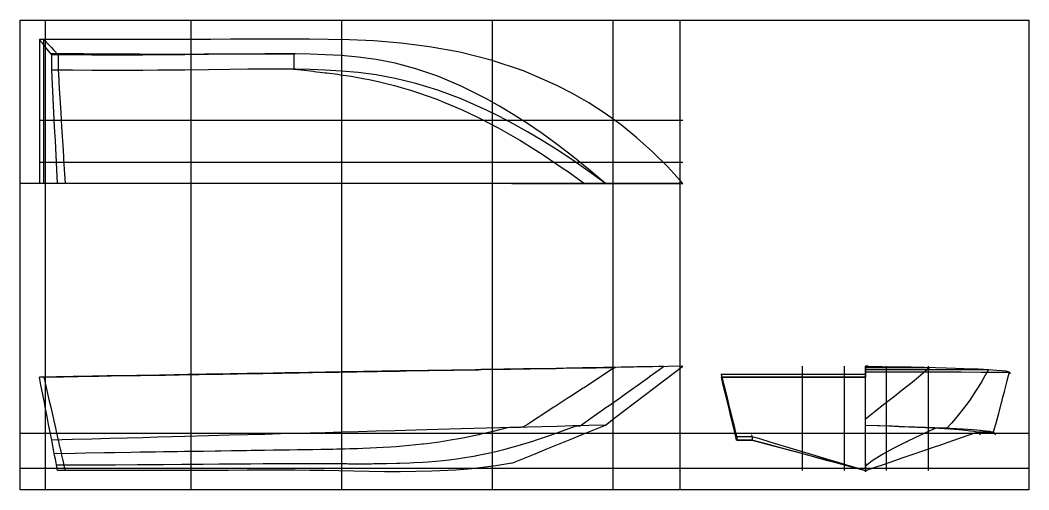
# Model space of a CAD drawing. Extents: x -11388 to 5235, y -758 to 9868.
# Drawn here: x -4559 to 2640, y -152 to 3201 of the extents above; entities that cross this region are included whole.
import ezdxf

# ---------------------------------------------------------------- set-up
doc = ezdxf.new("R2010")
doc.units = 0
doc.header["$MEASUREMENT"] = 0
doc.layers.get('0').update_dxf_attribs({"linetype": 'CONTINUOUS'})
doc.layers.add('1', color=7, linetype='CONTINUOUS')

msp = doc.modelspace()

# ---------------------------------------------------------------- linework, layer by layer
at = {"color": 7}
for points in [[(2639.6, -151.7), (-4558.7, -151.7), (-4558.7, 3200.5), (2639.6, 3200.5), (2639.6, -151.7)], [(-4377.7, -151.7), (-4377.7, 3200.5)], [(-3337.7, -151.7), (-3337.7, 3200.5)], [(-2262.7, -151.7), (-2262.7, 3200.5)], [(-1187.7, -151.7), (-1187.7, 3200.5)], [(-327.7, -151.7), (-327.7, 3200.5)], [(152.3, -151.7), (152.3, 3200.5)], [(-4389.8, 2034.5), (-4389.8, 2054), (-4389.8, 2205.9), (-4389.8, 2225.4), (-4389.8, 2377.2), (-4389.8, 2396.8), (-4389.8, 2548.6), (-4389.8, 2568.1), (-4389.8, 2720), (-4389.8, 2739.5), (-4389.8, 2891.3), (-4389.8, 2910.9), (-4389.8, 3062.7), (-4387.8, 3060.6), (-4372.7, 3044.5), (-4370.5, 3042.1), (-4355.7, 3026.2), (-4353.3, 3023.6), (-4338.7, 3008), (-4336, 3005.1), (-4321.7, 2989.7), (-4318.7, 2986.5), (-4304.7, 2971.4), (-4301.5, 2968), (-4287.7, 2953.2), (-4287.7, 2949.6), (-4287.7, 2935), (-4287.7, 2931.4), (-4287.7, 2916.8), (-4287.7, 2913.2), (-4287.7, 2898.6), (-4287.7, 2894.9), (-4287.7, 2880.3), (-4287.7, 2876.7), (-4287.7, 2862.1), (-4287.7, 2858.5), (-4287.7, 2843.8), (-4286, 2816.6), (-4279.4, 2709), (-4277.7, 2680.6), (-4271.2, 2574.1), (-4269.4, 2544.6), (-4262.9, 2439.2), (-4261, 2408.6), (-4254.7, 2304.3), (-4252.7, 2272.6), (-4246.4, 2169.4), (-4244.4, 2136.5), (-4238.1, 2034.5)], [(-4342.9, 2965), (-4249.1, 2963.8), (-4106, 2962.2), (-4003.7, 2961.2), (-3894.1, 2960.3), (-3787.7, 2959.6), (-3704.5, 2959.2), (-3597.5, 2958.8), (-3534.9, 2958.7), (-3429.5, 2958.7), (-3382.9, 2958.8), (-3280.6, 2959), (-3246.3, 2959.2), (-3147.9, 2959.6), (-3123.1, 2959.7), (-3028.7, 2960.3), (-3011.1, 2960.3), (-2920.5, 2960.8), (-2908.5, 2960.8), (-2820.9, 2961), (-2813.3, 2961), (-2727.6, 2960.8), (-2723.5, 2960.8), (-2638.4, 2959.9), (-2637.3, 2959.9), (-2605.1, 2959.4), (-2605.1, 2952.4), (-2605.1, 2941.2), (-2605.1, 2934.2), (-2605.1, 2923), (-2605.1, 2916.1), (-2605.1, 2904.9), (-2605.1, 2898), (-2605.1, 2886.8), (-2605.1, 2879.9), (-2605.1, 2868.7), (-2605.1, 2861.8), (-2605.1, 2850.7), (-2552.9, 2845.4), (-2550.1, 2845.1), (-2468.4, 2836.2), (-2460.9, 2835.3), (-2381.9, 2825.8), (-2369.3, 2824.3), (-2291.8, 2814), (-2273.5, 2811.4), (-2197.4, 2799.8), (-2173, 2795.8), (-2098.6, 2782.3), (-2067.3, 2776.2), (-1995.1, 2760.6), (-1956.1, 2751.4), (-1886.7, 2733.7), (-1838.9, 2720.5), (-1773.1, 2700.8), (-1715.5, 2682.2), (-1654.2, 2661), (-1585.5, 2635.5), (-1530, 2613.6), (-1448.5, 2579.3), (-1400.4, 2557.9), (-1304.2, 2512.5), (-1265.6, 2493.4), (-1152.2, 2434.1), (-1125.8, 2419.7), (-992.3, 2343), (-981.5, 2336.5), (-897.3, 2284.9), (-833.3, 2244.1), (-825.2, 2238.8), (-682.6, 2143), (-651.9, 2121.6), (-531.1, 2034.5)], [(169.8, 2484.5), (-4421, 2484.5)], [(169.8, 2184.5), (-4421, 2184.5)], [(169.8, 2034.5), (-4558.7, 2034.5)], [(-4299.4, 26.2), (-4105.6, 26.9), (-4080.5, 27), (-3904.4, 27.8), (-3881.4, 27.9), (-3721.4, 28.8), (-3700.6, 28.9), (-3555.1, 29.8), (-3536.4, 30), (-3404.1, 30.9), (-3387.4, 31), (-3266.9, 31.9), (-3252, 32), (-3141.9, 32.9), (-3128.6, 33), (-3027.6, 33.8), (-3015.7, 33.9), (-2922.5, 34.6), (-2911.7, 34.7), (-2825, 35.3), (-2815.1, 35.4), (-2733.5, 35.9), (-2724.3, 35.9), (-2646.5, 36.2), (-2637.7, 36.3), (-2562.5, 36.4), (-2553.8, 36.4), (-2479.9, 36.4), (-2471.1, 36.4), (-2397.2, 36.1), (-2388, 36.1), (-2313.1, 35.6), (-2303.1, 35.6), (-2227.4, 35.1), (-2216.3, 35), (-2140.2, 34.8), (-2127.4, 34.8), (-2051.6, 35), (-2036.5, 35.1), (-1961.7, 36), (-1943.5, 36.3), (-1870.8, 38), (-1848.1, 38.7), (-1778.9, 41.5), (-1749.9, 42.9), (-1686, 46.6), (-1648.2, 49.2), (-1592.2, 53.8), (-1541.8, 58.6), (-1497.5, 63.5), (-1428.3, 72.3), (-1401.5, 76.1), (-1306.9, 91.8), (-1303.9, 92.3), (-1302.8, 92.5), (-1206.1, 112.1), (-1154, 124.2), (-1106, 136.2), (-1048.2, 151.8), (-1003.7, 164.6), (-946.8, 181.8), (-899.7, 196.8), (-873.3, 205.4), (-794.5, 232.1), (-726.9, 255.8), (-687.3, 270), (-591.6, 305.2), (-591.1, 305.2), (-585.5, 305.3), (-580.2, 305.5), (-575.1, 305.6), (-570.2, 305.8), (-565.7, 305.9), (-561.4, 306), (-468.5, 371.4), (-461.6, 376.2), (-371.6, 439.9), (-362.4, 446.5), (-275, 508.5), (-263.5, 516.7), (-178.6, 577.2), (-164.9, 587), (-82.5, 645.9), (-66.7, 657.1), (13.5, 714.6), (32.7, 728.4), (2.6, 727.9), (-1.9, 727.8), (-46.2, 727.1), (-97.5, 726.2), (-128.8, 725.7), (-179.3, 724.8), (-315.8, 722.5), (-361.4, 721.7), (-396.5, 721.1), (-546.6, 718.5), (-660.2, 716.6), (-733.4, 715.4), (-885.8, 712.8), (-920.3, 712.2), (-1093.6, 709.2), (-1106, 709), (-1270.2, 706.2), (-1288.8, 705.9), (-1289.8, 705.9), (-1467.3, 702.9), (-1475.8, 702.8), (-1640, 700), (-1653, 699.7), (-1805.5, 697.2), (-1820.9, 696.9), (-1962.2, 694.5), (-1978.4, 694.2), (-2108.6, 692), (-2124.6, 691.7), (-2243.4, 689.7), (-2258.3, 689.5), (-2364.9, 687.6), (-2378.3, 687.4), (-2472.6, 685.8), (-2484.7, 685.6), (-2569.1, 684.2), (-2580.4, 684), (-2658, 682.6), (-2668.8, 682.5), (-2742.9, 681.2), (-2753.6, 681), (-2827.2, 679.8), (-2838.4, 679.6), (-2914.6, 678.3), (-2926.5, 678.1), (-3008.5, 676.7), (-3021.7, 676.4), (-3112.6, 674.9), (-3127.4, 674.6), (-3230.2, 672.9), (-3247.1, 672.6), (-3365.1, 670.6), (-3384.5, 670.2), (-3520.6, 667.9), (-3543, 667.5), (-3700.5, 664.8), (-3726.2, 664.4), (-3908.1, 661.3), (-3937.7, 660.8), (-4147.1, 657.2), (-4181.1, 656.7), (-4421, 652.6)], [(-4421, 652.6), (-4249.4, 655.5), (-4147.2, 657.2), (-3997.2, 659.8), (-3908.3, 661.3), (-3777.9, 663.5), (-3700.6, 664.8), (-3587.8, 666.8), (-3520.7, 667.9), (-3423.3, 669.6), (-3365.1, 670.6), (-3280.8, 672), (-3230.1, 672.9), (-3156.7, 674.1), (-3112.3, 674.9), (-3047.6, 676), (-3008.1, 676.7), (-2949.9, 677.6), (-2914.1, 678.3), (-2860, 679.2), (-2826.6, 679.8), (-2774.4, 680.6), (-2742.1, 681.2), (-2689.6, 682.1), (-2657.1, 682.6), (-2602, 683.6), (-2568.1, 684.2), (-2508.1, 685.2), (-2471.5, 685.8), (-2404.2, 687), (-2363.8, 687.6), (-2287.2, 689), (-2242.3, 689.7), (-2156, 691.2), (-2107.6, 692), (-2010.8, 693.7), (-1961.2, 694.5), (-1852.2, 696.3), (-1804.6, 697.2), (-1680.1, 699.3), (-1639.3, 700), (-1493.8, 702.4), (-1466.7, 702.9), (-1291.9, 705.9), (-1288.3, 705.9), (-1269.7, 706.2), (-1105.7, 709), (-1060.3, 709.8), (-920.2, 712.2), (-779.1, 714.6), (-733.4, 715.4), (-681.2, 716.3), (-546.7, 718.5), (-448, 720.2), (-361.7, 721.7), (-313.1, 722.5), (-340.4, 704.6), (-423.2, 650.4), (-440.3, 639.2), (-531.5, 579.7), (-540.2, 574), (-638.3, 510.2), (-640.2, 508.9), (-740.1, 444.1), (-750.8, 437.2), (-839.8, 379.6), (-861.5, 365.5), (-939.1, 315.4), (-971, 294.8)], [(1023.5, -14), (1023.5, 730.7)], [(1323.5, -14), (1323.5, 730.7)], [(1473.5, 0), (1473.5, 730.7)], [(1473.5, 717.4), (1493.8, 730.4), (1489.2, 730.4), (1486.1, 730.4), (1482.9, 730.4), (1479.8, 730.4), (1476.7, 730.4), (1473.5, 730.4)], [(1473.5, 722.3), (1484.2, 722.3), (1550.1, 722.3), (1560.7, 722.3), (1626.5, 722.3), (1637.2, 722.3), (1703, 722.3), (1713.7, 722.3), (1779.5, 722.3), (1790.2, 722.3), (1855.9, 722.3), (1866.7, 722.3), (1934.1, 722.3), (1901.9, 694.2), (1852, 652), (1806.1, 614.5), (1767.4, 583.4), (1724.2, 549.4), (1680.2, 515), (1642.5, 485.8), (1592.4, 446.9), (1543, 408.1), (1507, 379.3), (1473.5, 352.1)], [(1623.5, -14), (1623.5, 730.7)], [(1923.5, -14), (1923.5, 730.7)], [(-4389.8, 653.1), (-4389.8, 653.1), (-4389.8, 653.1), (-4389.8, 653.1), (-4389.8, 653.1), (-4389.8, 653.1), (-4389.8, 653.1), (-4389.8, 653.1), (-4389.8, 653.1), (-4389.8, 653.1), (-4389.8, 653.1), (-4389.8, 653.1), (-4389.8, 653.1), (-4387.8, 644.3), (-4372.7, 578.2), (-4370.5, 568.5), (-4355.7, 503.3), (-4353.3, 492.6), (-4338.7, 428.5), (-4336, 416.6), (-4321.7, 353.6), (-4318.7, 340.6), (-4304.7, 278.7), (-4301.5, 264.6), (-4287.7, 203.9), (-4287.7, 203.9), (-4287.7, 203.9), (-4287.7, 203.9), (-4287.7, 203.9), (-4287.7, 203.9), (-4287.7, 203.9), (-4287.7, 203.9), (-4287.7, 203.9), (-4287.7, 203.9), (-4287.7, 203.9), (-4287.7, 203.9), (-4287.7, 203.9), (-4286, 196.6), (-4279.4, 167.6), (-4277.7, 160), (-4271.2, 131.3), (-4269.4, 123.4), (-4262.9, 95), (-4261, 86.8), (-4254.7, 58.6), (-4252.7, 50.1), (-4246.4, 22.3), (-4244.4, 13.4), (-4238.1, -14.1)], [(1473.5, 671), (1438.7, 671), (1302.1, 671), (1267.3, 671), (1130.7, 671), (1095.9, 671), (959.3, 671), (924.5, 671), (787.9, 671), (753.2, 671), (616.5, 671), (581.8, 671), (445.1, 671), (448.9, 655.9), (463.3, 597.5), (467.5, 580.6), (481.5, 524), (486.1, 505.4), (499.6, 450.4), (504.6, 430.2), (517.8, 376.9), (523.2, 355), (536, 303.4), (541.8, 279.9), (554.1, 229.9), (560.2, 229.9), (572.3, 229.9), (578.4, 229.9), (590.5, 229.9), (596.6, 229.9), (608.7, 229.9), (614.8, 229.9), (626.9, 229.9), (633.1, 229.9), (645.1, 229.9), (651.3, 229.9), (663.4, 229.9), (709.3, 216.1), (798.4, 189.3), (845.1, 175.3), (933.4, 148.7), (981, 134.4), (1068.4, 108.1), (1116.9, 93.5), (1203.5, 67.5), (1252.7, 52.7), (1338.5, 26.9), (1388.6, 11.8), (1473.5, -13.8)], [(1473.5, 653.1), (1454, 653.1), (1302.2, 653.1), (1282.6, 653.1), (1130.8, 653.1), (1111.3, 653.1), (959.4, 653.1), (939.9, 653.1), (788.1, 653.1), (768.5, 653.1), (616.7, 653.1), (597.1, 653.1), (445.3, 653.1), (447.5, 644.3), (463.6, 578.2), (466, 568.5), (481.8, 503.3), (484.4, 492.6), (500.1, 428.5), (503, 416.6), (518.3, 353.6), (521.5, 340.6), (536.6, 278.7), (540.1, 264.6), (554.9, 203.9), (558.4, 203.9), (573, 203.9), (576.7, 203.9), (591.3, 203.9), (594.9, 203.9), (609.5, 203.9), (613.1, 203.9), (627.7, 203.9), (631.3, 203.9), (645.9, 203.9), (649.5, 203.9), (664.2, 203.9), (691.4, 196.6), (799.1, 167.6), (827.4, 160), (934, 131.3), (963.4, 123.4), (1068.9, 95), (1099.4, 86.8), (1203.8, 58.6), (1235.4, 50.1), (1338.6, 22.3), (1371.5, 13.4), (1473.5, -14.1)], [(1473.5, 653.3), (1446.5, 653.3), (1302.2, 653.3), (1275.1, 653.3), (1130.8, 653.3), (1103.7, 653.3), (959.4, 653.3), (932.3, 653.3), (788.1, 653.3), (761, 653.3), (616.7, 653.3), (589.6, 653.3), (445.4, 653.3), (448.2, 641.8), (463.6, 578.1), (465.5, 570.3), (481.7, 502.9), (482.7, 498.9), (499.5, 429.3)], [(1473.5, 707.7), (1552.2, 707.6), (1619.5, 707.6), (1698, 707.6), (1765.6, 707.6), (1843.9, 707.6), (1911.6, 707.6), (1989.8, 707.6), (2057.7, 707.6), (2135.8, 707.6), (2203.7, 707.6), (2281.7, 707.6), (2351.3, 707.6), (2316.9, 645.8), (2311.9, 637.1), (2303.1, 622.2), (2268.9, 566.4), (2242.6, 526.2), (2222.4, 496.6), (2196.6, 460.4), (2171.5, 426.9), (2145.2, 393.3), (2115.7, 357.4), (2087.7, 325), (2055.3, 288.8)], [(1473.5, 689.4), (1617.3, 689.4), (1644.6, 689.4), (1787.5, 689.4), (1815.6, 689.4), (1957.7, 689.4), (1986.7, 689.4), (2127.9, 689.4), (2157.7, 689.4), (2298, 689.3), (2328.8, 689.3), (2468.2, 689.3), (2499.9, 689.3), (2483.5, 626.5), (2481.2, 617.6), (2463.4, 549.5), (2462.4, 545.9), (2450.3, 499.9), (2443.6, 474.2), (2443, 472), (2424.6, 402.5), (2422.2, 393.6), (2405.5, 330.9), (2401, 314.2), (2386.2, 259.4), (2380.4, 259.4), (2367.6, 259.4), (2362.1, 259.4), (2349.3, 259.4), (2343.8, 259.4), (2331, 259.4), (2325.5, 259.4), (2312.7, 259.4), (2307.1, 259.4), (2294.4, 259.4), (2288.8, 259.4), (2276.3, 259.4), (2234, 244.9), (2142.1, 213.5), (2095.7, 197.6), (2008.3, 167.6), (1957.3, 150.1), (1874.5, 121.6), (1818.8, 102.5), (1740.7, 75.7), (1680.2, 54.8), (1607.1, 29.6), (1541.4, 7), (1473.5, -16.5)], [(-971, 294.8), (-981.8, 294.5), (-989.2, 294.3), (-996.9, 294.1), (-1006.2, 293.8), (-1012.6, 293.6), (-1024.1, 293.3), (-1029, 293.2), (-1042.8, 292.8), (-1046.1, 292.7), (-1062.4, 292.3), (-1064, 292.2), (-1078.8, 291.8), (-1083.2, 291.7), (-1183.9, 265.4), (-1270.3, 244.9), (-1285.6, 241.4), (-1309.7, 236.1), (-1386.8, 220.2), (-1428.2, 212.4), (-1486.7, 202), (-1565.6, 189.6), (-1585.3, 186.7), (-1655.6, 177.4), (-1682.8, 174.1), (-1689.7, 173.3), (-1779.5, 163.8), (-1804.5, 161.5), (-1874.8, 155.7), (-1912.5, 153), (-1968.8, 149.5), (-2015, 147), (-2061.3, 144.8), (-2113, 142.8), (-2152.2, 141.4), (-2207.1, 139.8), (-2241.2, 139), (-2297.7, 137.8), (-2328.3, 137.2), (-2385.1, 136.1), (-2413.2, 135.7), (-2469.9, 134.7), (-2496.5, 134.3), (-2553.4, 133.4), (-2579.5, 133), (-2637.5, 132.1), (-2663.9, 131.7), (-2723.9, 130.8), (-2751.4, 130.3), (-2814.2, 129.4), (-2843.7, 129), (-2910.2, 128), (-2942.5, 127.5), (-3013.7, 126.5), (-3049.5, 125.9), (-3126.3, 124.8), (-3166.3, 124.2), (-3249.7, 122.9), (-3294.8, 122.3), (-3385.8, 120.9), (-3436.5, 120.1), (-3536.1, 118.6), (-3593, 117.7), (-3702.5, 116), (-3766, 115), (-3886.6, 113.1), (-3956.8, 112), (-4090.2, 109.9), (-4166.9, 108.7), (-4315, 106.4)], [(2055.3, 288.8), (2050.9, 288.8), (2041.2, 288.8), (2037.9, 288.8), (2028.2, 288.8), (2024.8, 288.8), (2015.1, 288.8), (2011.8, 288.8), (2002.1, 288.8), (1998.8, 288.8), (1989.1, 288.8), (1985.7, 288.8), (1976.9, 288.8), (1929.4, 267.2), (1870.5, 239.8), (1776.5, 194.9), (1770.5, 192), (1766.1, 189.8), (1676.3, 144.5), (1593.8, 99.6), (1592.5, 98.8), (1590.4, 97.7), (1522, 55.3), (1497.1, 37.3), (1473.5, 16.2)], [(2639.6, 250), (-4558.7, 250)], [(2639.6, 0), (-4558.7, 0)]]:
    msp.add_lwpolyline(points, dxfattribs=at)
at = {"layer": '1', "color": 7}
for points in [[(169.8, 2034.5), (63.2, 2152.9), (-45.9, 2261.7), (-157.1, 2361.4), (-270.2, 2452.5), (-384.7, 2535.1), (-500.3, 2609.9), (-616.6, 2677.2), (-733.4, 2737.3), (-966.5, 2837.9), (-1196.9, 2915), (-1421.7, 2971.6), (-1638.1, 3011.2), (-1843.1, 3036.9), (-2033.9, 3051.9), (-2207.7, 3059.4), (-2361.6, 3062.8), (-2494.5, 3064.7), (-2611.4, 3065.7), (-2719.4, 3066.1), (-2825.3, 3065.9), (-2935.9, 3065.4), (-3058.1, 3064.6), (-3198.9, 3063.7), (-3365.1, 3062.8), (-3459.8, 3062.4), (-3563.5, 3062.1), (-3676.9, 3061.9), (-3801, 3061.8), (-3936.6, 3061.8), (-4084.6, 3062), (-4245.7, 3062.3), (-4421, 3062.8)], [(-4421, 3062.8), (-4421, 2934.3), (-4421, 2805.7), (-4421, 2677.2), (-4421, 2548.6), (-4421, 2420.1), (-4421, 2291.6), (-4421, 2163), (-4421, 2034.5)], [(-4333.7, 2953.5), (-4344.6, 2967.2), (-4355.5, 2980.8), (-4366.5, 2994.5), (-4377.4, 3008.1), (-4388.3, 3021.8), (-4399.2, 3035.5), (-4410.1, 3049.1), (-4421, 3062.8)], [(-381.8, 2034.5), (-500.5, 2135), (-615.5, 2227.9), (-726.8, 2313.3), (-834.4, 2391.6), (-938.6, 2463.1), (-1039.4, 2528.2), (-1136.9, 2587.1), (-1231.1, 2640.2), (-1410.5, 2730.2), (-1578.1, 2800.6), (-1734.8, 2854), (-1881.4, 2892.8), (-2018.6, 2919.7), (-2147.2, 2937.1), (-2268, 2947.5), (-2381.7, 2953.5), (-2489.7, 2957.2), (-2595, 2959.3), (-2701.6, 2960), (-2813.1, 2959.6), (-2933.3, 2958.5), (-3066, 2956.9), (-3214.9, 2955.2), (-3383.8, 2953.5), (-3476.8, 2952.8), (-3576.3, 2952.2), (-3682.7, 2951.8), (-3796.3, 2951.6), (-3917.8, 2951.6), (-4047.6, 2951.9), (-4186, 2952.5), (-4333.7, 2953.5)], [(-4333.7, 2844.2), (-4333.7, 2857.9), (-4333.7, 2871.5), (-4333.7, 2885.2), (-4333.7, 2898.8), (-4333.7, 2912.5), (-4333.7, 2926.2), (-4333.7, 2939.8), (-4333.7, 2953.5)], [(-381.8, 2034.5), (-500.5, 2120.9), (-615.5, 2200.8), (-726.8, 2274.5), (-834.4, 2342.3), (-938.6, 2404.3), (-1039.4, 2460.9), (-1136.9, 2512.4), (-1231.1, 2558.9), (-1410.5, 2638.2), (-1578.1, 2700.8), (-1734.8, 2749), (-1881.4, 2784.7), (-2018.6, 2810), (-2147.2, 2827), (-2268, 2837.7), (-2381.7, 2844.2), (-2489.7, 2848.3), (-2595, 2850.6), (-2701.6, 2851.4), (-2813.1, 2851), (-2933.4, 2849.8), (-3066, 2848), (-3214.9, 2846.1), (-3383.8, 2844.2), (-3476.9, 2843.4), (-3576.3, 2842.8), (-3682.7, 2842.3), (-3796.3, 2842.1), (-3917.8, 2842.1), (-4047.6, 2842.4), (-4186, 2843.1), (-4333.7, 2844.2)], [(-4291.6, 2034.5), (-4296.9, 2135.7), (-4302.1, 2236.9), (-4307.4, 2338.1), (-4312.7, 2439.3), (-4317.9, 2540.6), (-4323.2, 2641.8), (-4328.5, 2743), (-4333.7, 2844.2)], [(169.8, 2034.5), (63.5, 2034.5), (-45.5, 2034.5), (-156.7, 2034.5), (-269.7, 2034.5), (-384.3, 2034.5), (-500, 2034.5), (-616.5, 2034.5), (-733.4, 2034.5), (-967, 2034.5), (-1198, 2034.5), (-1423.4, 2034.5), (-1640.4, 2034.5), (-1846, 2034.5), (-2037.3, 2034.5), (-2211.4, 2034.5), (-2365.4, 2034.5), (-2498.1, 2034.5), (-2614.8, 2034.5), (-2722.3, 2034.5), (-2827.6, 2034.5), (-2937.6, 2034.5), (-3059.2, 2034.5), (-3199.4, 2034.5), (-3365.1, 2034.5), (-3459.6, 2034.5), (-3563.1, 2034.5), (-3676.5, 2034.5), (-3800.5, 2034.5), (-3936.1, 2034.5), (-4084.2, 2034.5), (-4245.5, 2034.5), (-4421, 2034.5)], [(-1050.3, 2034.5), (-1107.1, 2034.5), (-1164.1, 2034.5), (-1221.2, 2034.5), (-1278.4, 2034.5), (-1335.6, 2034.5), (-1392.9, 2034.5), (-1450.1, 2034.5), (-1507.3, 2034.5), (-1621.3, 2034.5), (-1734.8, 2034.5), (-1847.5, 2034.5), (-1959, 2034.5), (-2069.3, 2034.5), (-2177.9, 2034.5), (-2284.7, 2034.5), (-2389.4, 2034.5), (-2492.3, 2034.5), (-2595.6, 2034.5), (-2702.4, 2034.5), (-2815.5, 2034.5), (-2937.8, 2034.5), (-3072.1, 2034.5), (-3221.2, 2034.5), (-3388.2, 2034.5), (-3479.3, 2034.5), (-3575.9, 2034.5), (-3678.4, 2034.5), (-3787.1, 2034.5), (-3902.4, 2034.5), (-4024.7, 2034.5), (-4154.3, 2034.5), (-4291.6, 2034.5)], [(-1050.3, 2034.5), (-966.7, 2034.5), (-883.1, 2034.5), (-799.6, 2034.5), (-716, 2034.5), (-632.5, 2034.5), (-548.9, 2034.5), (-465.4, 2034.5), (-381.8, 2034.5)], [(-381.8, 2034.5), (-312.9, 2034.5), (-243.9, 2034.5), (-175, 2034.5), (-106, 2034.5), (-37.1, 2034.5), (31.9, 2034.5), (100.8, 2034.5), (169.8, 2034.5)], [(-381.8, 2034.5), (-381.8, 2034.5), (-381.8, 2034.5), (-381.8, 2034.5), (-381.8, 2034.5), (-381.8, 2034.5), (-381.8, 2034.5), (-381.8, 2034.5), (-381.8, 2034.5)], [(169.8, 2034.5), (169.8, 2034.5), (169.8, 2034.5), (169.8, 2034.5), (169.8, 2034.5), (169.8, 2034.5), (169.8, 2034.5), (169.8, 2034.5), (169.8, 2034.5)], [(169.8, 730.7), (63.2, 728.9), (-45.9, 727.1), (-157.1, 725.2), (-270.2, 723.3), (-384.7, 721.3), (-500.3, 719.3), (-616.6, 717.4), (-733.4, 715.4), (-966.5, 711.4), (-1196.9, 707.5), (-1421.7, 703.6), (-1638.1, 700), (-1843.1, 696.5), (-2033.9, 693.2), (-2207.7, 690.3), (-2361.6, 687.6), (-2494.5, 685.4), (-2611.4, 683.4), (-2719.4, 681.6), (-2825.3, 679.8), (-2935.9, 677.9), (-3058.1, 675.8), (-3198.9, 673.4), (-3365.1, 670.6), (-3459.8, 669), (-3563.5, 667.2), (-3676.9, 665.3), (-3801, 663.1), (-3936.6, 660.8), (-4084.6, 658.3), (-4245.7, 655.6), (-4421, 652.6)], [(169.8, 730.7), (63.5, 728.9), (-45.5, 727.1), (-156.7, 725.2), (-269.7, 723.3), (-384.3, 721.3), (-500, 719.3), (-616.5, 717.4), (-733.4, 715.4), (-967, 711.4), (-1198, 707.5), (-1423.4, 703.6), (-1640.4, 700), (-1846, 696.5), (-2037.3, 693.2), (-2211.4, 690.3), (-2365.4, 687.6), (-2498.1, 685.4), (-2614.8, 683.4), (-2722.3, 681.6), (-2827.6, 679.8), (-2937.6, 677.9), (-3059.2, 675.8), (-3199.4, 673.4), (-3365.1, 670.6), (-3459.6, 669), (-3563.1, 667.2), (-3676.5, 665.3), (-3800.5, 663.1), (-3936.1, 660.8), (-4084.2, 658.3), (-4245.5, 655.6), (-4421, 652.6)], [(-381.8, 310.9), (-312.9, 363.4), (-243.9, 415.9), (-175, 468.4), (-106, 520.8), (-37.1, 573.3), (31.9, 625.8), (100.8, 678.3), (169.8, 730.7)], [(169.8, 730.7), (169.8, 730.7), (169.8, 730.7), (169.8, 730.7), (169.8, 730.7), (169.8, 730.7), (169.8, 730.7), (169.8, 730.7), (169.8, 730.7)], [(1473.5, 310.9), (1473.5, 363.4), (1473.5, 415.9), (1473.5, 468.4), (1473.5, 520.8), (1473.5, 573.3), (1473.5, 625.8), (1473.5, 678.3), (1473.5, 730.7)], [(1473.5, 730.7), (1591.9, 728.9), (1700.8, 727.1), (1800.5, 725.2), (1891.5, 723.3), (1974.2, 721.3), (2049, 719.3), (2116.2, 717.4), (2176.4, 715.4), (2277, 711.4), (2354, 707.5), (2410.7, 703.6), (2450.2, 700), (2475.9, 696.5), (2490.9, 693.2), (2498.5, 690.3), (2501.8, 687.6), (2503.7, 685.4), (2504.8, 683.4), (2505.1, 681.6), (2505, 679.8), (2504.4, 677.9), (2504.1, 677.2)], [(1473.5, 730.7), (1473.5, 728.9), (1473.5, 727.1), (1473.5, 725.2), (1473.5, 723.3), (1473.5, 721.3), (1473.5, 719.3), (1473.5, 717.4), (1473.5, 715.4), (1473.5, 711.4), (1473.5, 707.5), (1473.5, 703.6), (1473.5, 700), (1473.5, 696.5), (1473.5, 693.2), (1473.5, 690.3), (1473.5, 687.6), (1473.5, 685.4), (1473.5, 683.4), (1473.5, 681.6), (1473.5, 679.8), (1473.5, 677.9), (1473.5, 677.2)], [(1473.5, 730.7), (1473.5, 730.7), (1473.5, 730.7), (1473.5, 730.7), (1473.5, 730.7), (1473.5, 730.7), (1473.5, 730.7), (1473.5, 730.7), (1473.5, 730.7)], [(-4333.7, 202.6), (-4344.6, 258.9), (-4355.5, 315.1), (-4366.5, 371.4), (-4377.4, 427.6), (-4388.3, 483.9), (-4399.2, 540.1), (-4410.1, 596.3), (-4421, 652.6)], [(-4421, 652.6), (-4421, 652.6), (-4421, 652.6), (-4421, 652.6), (-4421, 652.6), (-4421, 652.6), (-4421, 652.6), (-4421, 652.6), (-4421, 652.6)], [(442.9, 677.2), (443.5, 675.8), (444.4, 673.4), (445.2, 670.6), (445.6, 669), (445.9, 667.2), (446.1, 665.3), (446.2, 663.1), (446.2, 660.8), (446, 658.3), (445.7, 655.6), (445.2, 652.6)], [(445.2, 652.6), (573.8, 652.6), (702.3, 652.6), (830.8, 652.6), (959.4, 652.6), (1087.9, 652.6), (1216.5, 652.6), (1345, 652.6), (1473.5, 652.6)], [(554.5, 202.6), (540.9, 258.9), (527.2, 315.1), (513.5, 371.4), (499.9, 427.6), (486.2, 483.9), (472.6, 540.1), (458.9, 596.3), (445.2, 652.6)], [(1473.5, 677.2), (1473.5, 675.8), (1473.5, 673.4), (1473.5, 670.6), (1473.5, 669), (1473.5, 667.2), (1473.5, 665.3), (1473.5, 663.1), (1473.5, 660.8), (1473.5, 658.3), (1473.5, 655.6), (1473.5, 652.6)], [(-381.8, 310.9), (-500.5, 307.7), (-615.5, 304.5), (-726.8, 301.5), (-834.4, 298.5), (-938.6, 295.7), (-1039.4, 292.9), (-1136.9, 290.2), (-1231.1, 287.7), (-1410.5, 282.7), (-1578.1, 278.1), (-1734.8, 273.9), (-1881.4, 269.8), (-2018.6, 266.1), (-2147.2, 262.5), (-2268, 259.2), (-2381.7, 256.1), (-2489.7, 253.2), (-2595, 250.3), (-2701.6, 247.4), (-2813.1, 244.3), (-2933.3, 241), (-3066, 237.4), (-3214.9, 233.3), (-3383.8, 228.7), (-3476.8, 226.1), (-3576.3, 223.4), (-3682.7, 220.5), (-3796.3, 217.4), (-3917.8, 214), (-4047.6, 210.5), (-4186, 206.7), (-4333.7, 202.6)], [(-381.8, 310.9), (-500.5, 307.7), (-615.5, 304.5), (-726.8, 301.5), (-834.4, 298.5), (-938.6, 295.7), (-1039.4, 292.9), (-1136.9, 290.2), (-1231.1, 287.7), (-1410.5, 282.7), (-1578.1, 278.1), (-1734.8, 273.9), (-1881.4, 269.8), (-2018.6, 266.1), (-2147.2, 262.5), (-2268, 259.2), (-2381.7, 256.1), (-2489.7, 253.2), (-2595, 250.3), (-2701.6, 247.4), (-2813.1, 244.3), (-2933.4, 241), (-3066, 237.4), (-3214.9, 233.3), (-3383.8, 228.7), (-3476.9, 226.1), (-3576.3, 223.4), (-3682.7, 220.5), (-3796.3, 217.4), (-3917.8, 214), (-4047.6, 210.5), (-4186, 206.7), (-4333.7, 202.6)], [(-1050.3, 38.2), (-966.7, 72.3), (-883.1, 106.4), (-799.6, 140.5), (-716, 174.6), (-632.5, 208.6), (-548.9, 242.7), (-465.4, 276.8), (-381.8, 310.9)], [(-381.8, 310.9), (-381.8, 310.9), (-381.8, 310.9), (-381.8, 310.9), (-381.8, 310.9), (-381.8, 310.9), (-381.8, 310.9), (-381.8, 310.9), (-381.8, 310.9)], [(1473.5, 310.9), (1574.1, 307.7), (1666.9, 304.5), (1752.3, 301.5), (1830.6, 298.5), (1902.2, 295.7), (1967.2, 292.9), (2026.2, 290.2), (2079.3, 287.7), (2169.2, 282.7), (2239.6, 278.1), (2293, 273.9), (2331.9, 269.8), (2358.7, 266.1), (2376.1, 262.5), (2386.5, 259.2), (2392.5, 256.1), (2396.2, 253.2), (2398.3, 250.3), (2399, 247.4), (2398.7, 244.3), (2397.6, 241), (2397, 239.8)], [(1473.5, 310.9), (1559.9, 307.7), (1639.9, 304.5), (1713.6, 301.5), (1781.3, 298.5), (1843.4, 295.7), (1900, 292.9), (1951.4, 290.2), (1997.9, 287.7), (2077.2, 282.7), (2139.9, 278.1), (2188, 273.9), (2223.7, 269.8), (2249, 266.1), (2266, 262.5), (2276.7, 259.2), (2283.2, 256.1), (2287.3, 253.2), (2289.6, 250.3), (2290.4, 247.4), (2290, 244.3), (2288.8, 241), (2288.2, 239.8)], [(1473.5, 38.2), (1473.5, 72.3), (1473.5, 106.4), (1473.5, 140.5), (1473.5, 174.6), (1473.5, 208.6), (1473.5, 242.7), (1473.5, 276.8), (1473.5, 310.9)], [(1473.5, 310.9), (1473.5, 310.9), (1473.5, 310.9), (1473.5, 310.9), (1473.5, 310.9), (1473.5, 310.9), (1473.5, 310.9), (1473.5, 310.9), (1473.5, 310.9)], [(550, 239.8), (551.1, 237.4), (552.9, 233.3), (554.5, 228.7), (555.2, 226.1), (555.8, 223.4), (556.2, 220.5), (556.5, 217.4), (556.4, 214), (556.1, 210.5), (555.5, 206.7), (554.5, 202.6)], [(658.8, 239.8), (660, 237.4), (662, 233.3), (663.8, 228.7), (664.6, 226.1), (665.3, 223.4), (665.7, 220.5), (666, 217.4), (665.9, 214), (665.6, 210.5), (664.9, 206.7), (663.8, 202.6)], [(-4291.6, -14), (-4296.9, 13.1), (-4302.1, 40.2), (-4307.4, 67.3), (-4312.7, 94.3), (-4317.9, 121.4), (-4323.2, 148.5), (-4328.5, 175.6), (-4333.7, 202.6)], [(-4333.7, 202.6), (-4333.7, 202.6), (-4333.7, 202.6), (-4333.7, 202.6), (-4333.7, 202.6), (-4333.7, 202.6), (-4333.7, 202.6), (-4333.7, 202.6), (-4333.7, 202.6)], [(663.8, 202.6), (650.2, 202.6), (636.5, 202.6), (622.9, 202.6), (609.2, 202.6), (595.5, 202.6), (581.9, 202.6), (568.2, 202.6), (554.5, 202.6)], [(1473.5, -14), (1372.3, 13.1), (1271.1, 40.2), (1169.9, 67.3), (1068.7, 94.3), (967.5, 121.4), (866.3, 148.5), (765.1, 175.6), (663.8, 202.6)], [(-1050.3, 38.2), (-1107.1, 28.3), (-1164.1, 19.5), (-1221.2, 11.7), (-1278.4, 4.9), (-1335.6, -1.1), (-1392.9, -6.1), (-1450.1, -10.4), (-1507.3, -14), (-1621.3, -19), (-1734.8, -21.8), (-1847.5, -22.6), (-1959, -22.1), (-2069.3, -20.5), (-2177.9, -18.3), (-2284.7, -16), (-2389.4, -14), (-2492.3, -12.6), (-2595.6, -11.8), (-2702.4, -11.5), (-2815.5, -11.6), (-2937.8, -12.1), (-3072.1, -12.7), (-3221.2, -13.3), (-3388.2, -14), (-3479.3, -14.2), (-3575.9, -14.4), (-3678.4, -14.6), (-3787.1, -14.7), (-3902.4, -14.7), (-4024.7, -14.6), (-4154.3, -14.3), (-4291.6, -14)], [(1473.5, 38.2), (1473.5, 28.3), (1473.5, 19.5), (1473.5, 11.7), (1473.5, 4.9), (1473.5, -1.1), (1473.5, -6.1), (1473.5, -10.4), (1473.5, -14), (1473.5, -19), (1473.5, -21.8), (1473.5, -22.6), (1473.5, -22.1), (1473.5, -20.5), (1473.5, -18.3), (1473.5, -16), (1473.5, -14), (1473.5, -12.6), (1473.5, -11.8), (1473.5, -11.5), (1473.5, -11.6), (1473.5, -12.1), (1473.5, -12.2)], [(1473.5, -12.2), (1473.5, -12.7), (1473.5, -13.3), (1473.5, -14), (1473.5, -14.2), (1473.5, -14.4), (1473.5, -14.6), (1473.5, -14.7), (1473.5, -14.7), (1473.5, -14.6), (1473.5, -14.3), (1473.5, -14)]]:
    msp.add_lwpolyline(points, dxfattribs=at)

doc.saveas('drawing.dxf')
